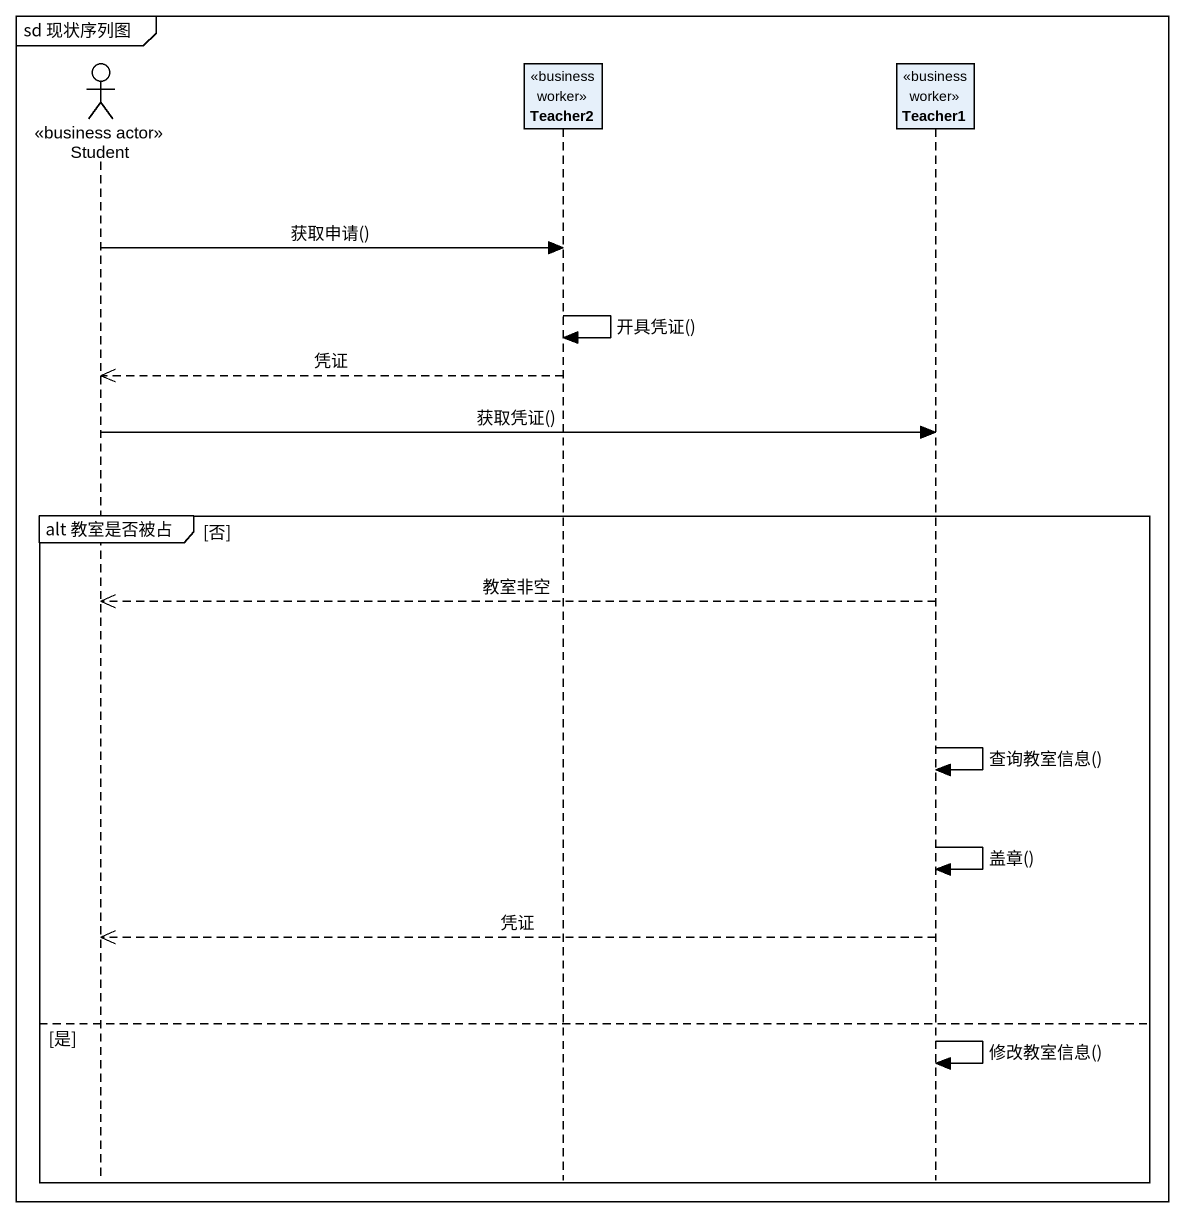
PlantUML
@startuml
mainframe sd 现状序列图
hide footbox
actor Student <<business actor>>
participant Teacher2 <<business worker>>
participant Teacher1 <<business worker>>

Student -> Teacher2 : 获取申请()
Teacher2 -> Teacher2 : 开具凭证()
Teacher2 -->> Student : 凭证
Student -> Teacher1 : 获取凭证()
group alt 教室是否被占 [否]
  Teacher1 -->> Student : 教室非空
  Teacher1 -> Teacher1 : 查询教室信息()
  Teacher1 -> Teacher1 : 盖章()
  Teacher1 -->> Student : 凭证
else 是
  Teacher1 -> Teacher1 : 修改教室信息()
end
@enduml
